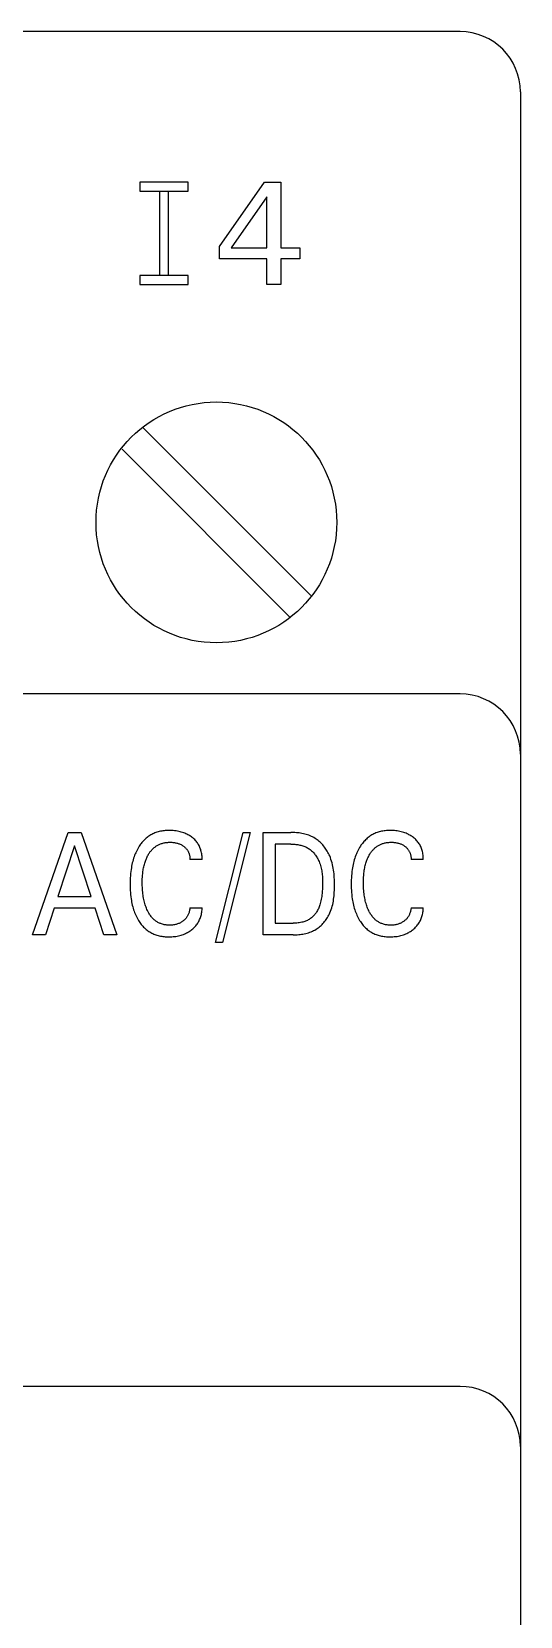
# Model space of a CAD drawing. Extents: x 0 to 420, y 0 to 297.
# Drawn here: x 170.77 to 178.89, y 218.29 to 244.61 of the extents above; entities that cross this region are included whole.
import ezdxf

# ---------------------------------------------------------------- set-up
doc = ezdxf.new("R2010")
doc.units = 0
doc.header["$LTSCALE"] = 23.1
doc.layers.add('10000_FRONT', color=7, linetype='CONTINUOUS')

msp = doc.modelspace()

# ---------------------------------------------------------------- linework, layer by layer
at = {"layer": '10000_FRONT', "color": 7, "linetype": 'CONTINUOUS'}
for p, q in [((177.892, 244.609), (144.392, 244.609)), ((178.892, 243.609), (178.892, 155.609)), ((172.572, 242.109), (172.572, 241.959)), ((173.372, 242.109), (172.572, 242.109)), ((172.572, 241.959), (173.372, 241.959)), ((172.897, 241.959), (172.897, 240.559)), ((173.047, 240.559), (173.047, 241.959)), ((173.372, 241.959), (173.372, 242.109)), ((173.892, 241.039), (174.641, 242.109)), ((174.641, 242.109), (174.91, 242.109)), ((174.91, 242.109), (174.91, 241.019)), ((174.682, 241.866), (174.09, 241.019)), ((174.682, 241.019), (174.682, 241.866)), ((173.892, 240.834), (173.892, 241.039)), ((174.682, 240.834), (173.892, 240.834)), ((174.09, 241.019), (174.682, 241.019)), ((174.682, 240.409), (174.682, 240.834)), ((174.91, 241.019), (175.231, 241.019)), ((174.91, 240.834), (174.91, 240.409)), ((175.231, 240.834), (174.91, 240.834)), ((175.231, 241.019), (175.231, 240.834)), ((172.572, 240.559), (172.572, 240.409)), ((173.372, 240.559), (172.572, 240.559)), ((173.372, 240.409), (173.372, 240.559)), ((172.572, 240.409), (173.372, 240.409)), ((174.91, 240.409), (174.682, 240.409)), ((175.409, 235.245), (172.624, 238.029)), ((172.274, 237.672), (175.059, 234.888)), ((177.892, 233.609), (144.392, 233.609)), ((173.033, 231.342), (173.013, 231.341)), ((173.054, 231.342), (173.033, 231.342)), ((173.078, 231.342), (173.054, 231.342)), ((173.101, 231.341), (173.078, 231.342)), ((176.708, 231.342), (176.688, 231.341)), ((176.728, 231.342), (176.708, 231.342)), ((176.752, 231.342), (176.728, 231.342)), ((176.776, 231.341), (176.752, 231.342)), ((170.784, 229.609), (171.377, 231.309)), ((171.487, 231.089), (171.21, 230.245)), ((171.377, 231.309), (171.594, 231.309)), ((171.764, 230.245), (171.487, 231.089)), ((171.594, 231.309), (172.187, 229.609)), ((172.559, 231.08), (172.546, 231.059)), ((172.57, 231.096), (172.559, 231.08)), ((172.581, 231.112), (172.57, 231.096)), ((172.593, 231.128), (172.581, 231.112)), ((172.605, 231.143), (172.593, 231.128)), ((172.618, 231.158), (172.605, 231.143)), ((172.631, 231.172), (172.618, 231.158)), ((172.645, 231.187), (172.631, 231.172)), ((172.659, 231.2), (172.645, 231.187)), ((172.674, 231.213), (172.659, 231.2)), ((172.689, 231.226), (172.674, 231.213)), ((172.704, 231.237), (172.689, 231.226)), ((172.719, 231.248), (172.704, 231.237)), ((172.735, 231.258), (172.719, 231.248)), ((172.751, 231.268), (172.735, 231.258)), ((172.768, 231.277), (172.751, 231.268)), ((172.784, 231.285), (172.768, 231.277)), ((172.801, 231.293), (172.784, 231.285)), ((172.819, 231.3), (172.801, 231.293)), ((172.836, 231.307), (172.819, 231.3)), ((172.828, 231.072), (172.838, 231.079)), ((172.854, 231.313), (172.836, 231.307)), ((172.838, 231.079), (172.849, 231.086)), ((172.849, 231.086), (172.859, 231.093)), ((172.873, 231.319), (172.854, 231.313)), ((172.859, 231.093), (172.87, 231.099)), ((172.87, 231.099), (172.881, 231.105)), ((172.893, 231.324), (172.873, 231.319)), ((172.881, 231.105), (172.893, 231.11)), ((172.913, 231.328), (172.893, 231.324)), ((172.893, 231.11), (172.904, 231.115)), ((172.904, 231.115), (172.916, 231.119)), ((172.933, 231.332), (172.913, 231.328)), ((172.916, 231.119), (172.928, 231.124)), ((172.928, 231.124), (172.941, 231.128)), ((172.953, 231.335), (172.933, 231.332)), ((172.941, 231.128), (172.954, 231.131)), ((172.973, 231.338), (172.953, 231.335)), ((172.954, 231.131), (172.967, 231.135)), ((172.967, 231.135), (172.98, 231.137)), ((172.993, 231.34), (172.973, 231.338)), ((172.98, 231.137), (172.993, 231.14)), ((173.013, 231.341), (172.993, 231.34)), ((172.993, 231.14), (173.007, 231.142)), ((173.007, 231.142), (173.02, 231.143)), ((173.02, 231.143), (173.034, 231.144)), ((173.034, 231.144), (173.047, 231.145)), ((173.047, 231.145), (173.061, 231.146)), ((173.061, 231.146), (173.074, 231.146)), ((173.074, 231.146), (173.088, 231.146)), ((173.088, 231.146), (173.102, 231.145)), ((173.125, 231.34), (173.101, 231.341)), ((173.102, 231.145), (173.116, 231.144)), ((173.116, 231.144), (173.13, 231.143)), ((173.148, 231.337), (173.125, 231.34)), ((173.13, 231.143), (173.144, 231.141)), ((173.144, 231.141), (173.158, 231.139)), ((173.172, 231.334), (173.148, 231.337)), ((173.158, 231.139), (173.17, 231.136)), ((173.17, 231.136), (173.183, 231.133)), ((173.195, 231.33), (173.172, 231.334)), ((173.183, 231.133), (173.195, 231.13)), ((173.217, 231.326), (173.195, 231.33)), ((173.195, 231.13), (173.207, 231.126)), ((173.207, 231.126), (173.219, 231.122)), ((173.238, 231.321), (173.217, 231.326)), ((173.219, 231.122), (173.231, 231.117)), ((173.231, 231.117), (173.242, 231.112)), ((173.259, 231.316), (173.238, 231.321)), ((173.242, 231.112), (173.254, 231.107)), ((173.254, 231.107), (173.264, 231.101)), ((173.279, 231.309), (173.259, 231.316)), ((173.264, 231.101), (173.275, 231.095)), ((173.275, 231.095), (173.285, 231.088)), ((173.3, 231.302), (173.279, 231.309)), ((173.285, 231.088), (173.295, 231.081)), ((173.295, 231.081), (173.304, 231.074)), ((173.32, 231.295), (173.3, 231.302)), ((173.336, 231.288), (173.32, 231.295)), ((173.352, 231.28), (173.336, 231.288)), ((173.368, 231.272), (173.352, 231.28)), ((173.383, 231.264), (173.368, 231.272)), ((173.398, 231.255), (173.383, 231.264)), ((173.413, 231.245), (173.398, 231.255)), ((173.428, 231.235), (173.413, 231.245)), ((173.442, 231.224), (173.428, 231.235)), ((173.455, 231.213), (173.442, 231.224)), ((173.468, 231.202), (173.455, 231.213)), ((173.481, 231.189), (173.468, 231.202)), ((173.493, 231.177), (173.481, 231.189)), ((173.505, 231.164), (173.493, 231.177)), ((173.516, 231.15), (173.505, 231.164)), ((173.527, 231.136), (173.516, 231.15)), ((173.536, 231.121), (173.527, 231.136)), ((173.545, 231.106), (173.536, 231.121)), ((173.554, 231.091), (173.545, 231.106)), ((173.561, 231.076), (173.554, 231.091)), ((173.826, 229.481), (174.286, 231.309)), ((174.402, 231.309), (173.943, 229.481)), ((174.286, 231.309), (174.402, 231.309)), ((174.62, 229.609), (174.62, 231.309)), ((174.62, 231.309), (175.077, 231.309)), ((174.817, 231.116), (174.817, 229.801)), ((175.077, 231.116), (174.817, 231.116)), ((175.101, 231.308), (175.077, 231.309)), ((175.077, 231.116), (175.094, 231.116)), ((175.094, 231.116), (175.111, 231.115)), ((175.124, 231.308), (175.101, 231.308)), ((175.111, 231.115), (175.128, 231.114)), ((175.147, 231.306), (175.124, 231.308)), ((175.128, 231.114), (175.145, 231.113)), ((175.145, 231.113), (175.162, 231.111)), ((175.171, 231.305), (175.147, 231.306)), ((175.162, 231.111), (175.179, 231.109)), ((175.194, 231.302), (175.171, 231.305)), ((175.179, 231.109), (175.196, 231.106)), ((175.217, 231.3), (175.194, 231.302)), ((175.196, 231.106), (175.213, 231.103)), ((175.213, 231.103), (175.23, 231.1)), ((175.241, 231.296), (175.217, 231.3)), ((175.23, 231.1), (175.247, 231.096)), ((175.264, 231.292), (175.241, 231.296)), ((175.247, 231.096), (175.263, 231.091)), ((175.263, 231.091), (175.28, 231.086)), ((175.287, 231.287), (175.264, 231.292)), ((175.28, 231.086), (175.296, 231.081)), ((175.31, 231.282), (175.287, 231.287)), ((175.296, 231.081), (175.311, 231.074)), ((175.333, 231.276), (175.31, 231.282)), ((175.355, 231.269), (175.333, 231.276)), ((175.377, 231.261), (175.355, 231.269)), ((175.399, 231.253), (175.377, 231.261)), ((175.42, 231.244), (175.399, 231.253)), ((175.441, 231.234), (175.42, 231.244)), ((175.461, 231.223), (175.441, 231.234)), ((175.481, 231.211), (175.461, 231.223)), ((175.499, 231.2), (175.481, 231.211)), ((175.516, 231.188), (175.499, 231.2)), ((175.533, 231.175), (175.516, 231.188)), ((175.549, 231.161), (175.533, 231.175)), ((175.565, 231.147), (175.549, 231.161)), ((175.581, 231.132), (175.565, 231.147)), ((175.595, 231.117), (175.581, 231.132)), ((175.61, 231.101), (175.595, 231.117)), ((175.624, 231.084), (175.61, 231.101)), ((175.637, 231.067), (175.624, 231.084)), ((176.234, 231.08), (176.221, 231.059)), ((176.244, 231.096), (176.234, 231.08)), ((176.256, 231.112), (176.244, 231.096)), ((176.268, 231.128), (176.256, 231.112)), ((176.28, 231.143), (176.268, 231.128)), ((176.293, 231.158), (176.28, 231.143)), ((176.306, 231.172), (176.293, 231.158)), ((176.32, 231.187), (176.306, 231.172)), ((176.334, 231.2), (176.32, 231.187)), ((176.348, 231.213), (176.334, 231.2)), ((176.364, 231.226), (176.348, 231.213)), ((176.379, 231.237), (176.364, 231.226)), ((176.394, 231.248), (176.379, 231.237)), ((176.41, 231.258), (176.394, 231.248)), ((176.426, 231.268), (176.41, 231.258)), ((176.442, 231.277), (176.426, 231.268)), ((176.459, 231.285), (176.442, 231.277)), ((176.476, 231.293), (176.459, 231.285)), ((176.493, 231.3), (176.476, 231.293)), ((176.511, 231.307), (176.493, 231.3)), ((176.502, 231.072), (176.512, 231.079)), ((176.528, 231.313), (176.511, 231.307)), ((176.512, 231.079), (176.523, 231.086)), ((176.523, 231.086), (176.534, 231.093)), ((176.548, 231.319), (176.528, 231.313)), ((176.534, 231.093), (176.545, 231.099)), ((176.545, 231.099), (176.556, 231.105)), ((176.567, 231.324), (176.548, 231.319)), ((176.556, 231.105), (176.567, 231.11)), ((176.587, 231.328), (176.567, 231.324)), ((176.567, 231.11), (176.579, 231.115)), ((176.579, 231.115), (176.59, 231.119)), ((176.607, 231.332), (176.587, 231.328)), ((176.59, 231.119), (176.602, 231.124)), ((176.602, 231.124), (176.615, 231.128)), ((176.627, 231.335), (176.607, 231.332)), ((176.615, 231.128), (176.628, 231.131)), ((176.647, 231.338), (176.627, 231.335)), ((176.628, 231.131), (176.641, 231.135)), ((176.641, 231.135), (176.654, 231.137)), ((176.667, 231.34), (176.647, 231.338)), ((176.654, 231.137), (176.668, 231.14)), ((176.688, 231.341), (176.667, 231.34)), ((176.668, 231.14), (176.681, 231.142)), ((176.681, 231.142), (176.695, 231.143)), ((176.695, 231.143), (176.708, 231.144)), ((176.708, 231.144), (176.722, 231.145)), ((176.722, 231.145), (176.735, 231.146)), ((176.735, 231.146), (176.749, 231.146)), ((176.749, 231.146), (176.763, 231.146)), ((176.763, 231.146), (176.777, 231.145)), ((176.799, 231.34), (176.776, 231.341)), ((176.777, 231.145), (176.791, 231.144)), ((176.791, 231.144), (176.804, 231.143)), ((176.823, 231.337), (176.799, 231.34)), ((176.804, 231.143), (176.818, 231.141)), ((176.818, 231.141), (176.832, 231.139)), ((176.846, 231.334), (176.823, 231.337)), ((176.832, 231.139), (176.845, 231.136)), ((176.845, 231.136), (176.857, 231.133)), ((176.87, 231.33), (176.846, 231.334)), ((176.857, 231.133), (176.869, 231.13)), ((176.869, 231.13), (176.882, 231.126)), ((176.891, 231.326), (176.87, 231.33)), ((176.882, 231.126), (176.894, 231.122)), ((176.912, 231.321), (176.891, 231.326)), ((176.894, 231.122), (176.906, 231.117)), ((176.906, 231.117), (176.917, 231.112)), ((176.933, 231.316), (176.912, 231.321)), ((176.917, 231.112), (176.928, 231.107)), ((176.928, 231.107), (176.939, 231.101)), ((176.954, 231.309), (176.933, 231.316)), ((176.939, 231.101), (176.949, 231.095)), ((176.949, 231.095), (176.96, 231.088)), ((176.974, 231.302), (176.954, 231.309)), ((176.96, 231.088), (176.97, 231.081)), ((176.97, 231.081), (176.978, 231.074)), ((176.994, 231.295), (176.974, 231.302)), ((177.011, 231.288), (176.994, 231.295)), ((177.027, 231.28), (177.011, 231.288)), ((177.042, 231.272), (177.027, 231.28)), ((177.058, 231.264), (177.042, 231.272)), ((177.073, 231.255), (177.058, 231.264)), ((177.088, 231.245), (177.073, 231.255)), ((177.102, 231.235), (177.088, 231.245)), ((177.116, 231.224), (177.102, 231.235)), ((177.13, 231.213), (177.116, 231.224)), ((177.143, 231.202), (177.13, 231.213)), ((177.156, 231.189), (177.143, 231.202)), ((177.168, 231.177), (177.156, 231.189)), ((177.179, 231.164), (177.168, 231.177)), ((177.191, 231.15), (177.179, 231.164)), ((177.201, 231.136), (177.191, 231.15)), ((177.211, 231.121), (177.201, 231.136)), ((177.22, 231.106), (177.211, 231.121)), ((177.228, 231.091), (177.22, 231.106)), ((177.236, 231.076), (177.228, 231.091)), ((172.451, 230.828), (172.445, 230.802)), ((172.458, 230.854), (172.451, 230.828)), ((172.466, 230.88), (172.458, 230.854)), ((172.475, 230.906), (172.466, 230.88)), ((172.483, 230.929), (172.475, 230.906)), ((172.492, 230.951), (172.483, 230.929)), ((172.502, 230.973), (172.492, 230.951)), ((172.512, 230.995), (172.502, 230.973)), ((172.523, 231.017), (172.512, 230.995)), ((172.534, 231.038), (172.523, 231.017)), ((172.546, 231.059), (172.534, 231.038)), ((172.651, 230.798), (172.657, 230.817)), ((172.657, 230.817), (172.662, 230.832)), ((172.662, 230.832), (172.667, 230.847)), ((172.667, 230.847), (172.673, 230.861)), ((172.673, 230.861), (172.679, 230.876)), ((172.679, 230.876), (172.685, 230.89)), ((172.685, 230.89), (172.692, 230.904)), ((172.692, 230.904), (172.699, 230.918)), ((172.699, 230.918), (172.707, 230.932)), ((172.707, 230.932), (172.715, 230.946)), ((172.715, 230.946), (172.722, 230.957)), ((172.722, 230.957), (172.729, 230.968)), ((172.729, 230.968), (172.737, 230.979)), ((172.737, 230.979), (172.744, 230.99)), ((172.744, 230.99), (172.753, 231)), ((172.753, 231), (172.761, 231.01)), ((172.761, 231.01), (172.77, 231.02)), ((172.77, 231.02), (172.779, 231.03)), ((172.779, 231.03), (172.788, 231.039)), ((172.788, 231.039), (172.798, 231.048)), ((172.798, 231.048), (172.808, 231.057)), ((172.808, 231.057), (172.818, 231.065)), ((172.818, 231.065), (172.828, 231.072)), ((173.304, 231.074), (173.312, 231.068)), ((173.312, 231.068), (173.32, 231.061)), ((173.32, 231.061), (173.328, 231.054)), ((173.328, 231.054), (173.335, 231.046)), ((173.335, 231.046), (173.342, 231.038)), ((173.342, 231.038), (173.349, 231.03)), ((173.349, 231.03), (173.355, 231.022)), ((173.355, 231.022), (173.361, 231.013)), ((173.361, 231.013), (173.366, 231.004)), ((173.366, 231.004), (173.371, 230.995)), ((173.371, 230.995), (173.376, 230.986)), ((173.376, 230.986), (173.38, 230.977)), ((173.38, 230.977), (173.384, 230.967)), ((173.384, 230.967), (173.388, 230.957)), ((173.388, 230.957), (173.391, 230.947)), ((173.391, 230.947), (173.394, 230.936)), ((173.394, 230.936), (173.397, 230.925)), ((173.397, 230.925), (173.399, 230.914)), ((173.399, 230.914), (173.4, 230.903)), ((173.4, 230.903), (173.402, 230.892)), ((173.402, 230.892), (173.403, 230.88)), ((173.403, 230.88), (173.403, 230.869)), ((173.403, 230.869), (173.403, 230.858)), ((173.606, 230.858), (173.403, 230.858)), ((173.568, 231.06), (173.561, 231.076)), ((173.575, 231.043), (173.568, 231.06)), ((173.581, 231.027), (173.575, 231.043)), ((173.586, 231.01), (173.581, 231.027)), ((173.591, 230.991), (173.586, 231.01)), ((173.595, 230.973), (173.591, 230.991)), ((173.599, 230.954), (173.595, 230.973)), ((173.602, 230.934), (173.599, 230.954)), ((173.604, 230.915), (173.602, 230.934)), ((173.605, 230.896), (173.604, 230.915)), ((173.606, 230.877), (173.605, 230.896)), ((173.606, 230.858), (173.606, 230.877)), ((175.311, 231.074), (175.327, 231.068)), ((175.327, 231.068), (175.342, 231.06)), ((175.342, 231.06), (175.357, 231.052)), ((175.357, 231.052), (175.371, 231.044)), ((175.371, 231.044), (175.385, 231.035)), ((175.385, 231.035), (175.399, 231.025)), ((175.399, 231.025), (175.412, 231.015)), ((175.412, 231.015), (175.424, 231.004)), ((175.424, 231.004), (175.436, 230.992)), ((175.436, 230.992), (175.448, 230.981)), ((175.448, 230.981), (175.459, 230.968)), ((175.459, 230.968), (175.47, 230.956)), ((175.47, 230.956), (175.48, 230.943)), ((175.48, 230.943), (175.49, 230.929)), ((175.49, 230.929), (175.5, 230.915)), ((175.5, 230.915), (175.509, 230.901)), ((175.509, 230.901), (175.518, 230.887)), ((175.518, 230.887), (175.526, 230.872)), ((175.526, 230.872), (175.534, 230.857)), ((175.534, 230.857), (175.541, 230.842)), ((175.541, 230.842), (175.548, 230.827)), ((175.548, 230.827), (175.557, 230.806)), ((175.65, 231.05), (175.637, 231.067)), ((175.662, 231.032), (175.65, 231.05)), ((175.674, 231.014), (175.662, 231.032)), ((175.685, 230.996), (175.674, 231.014)), ((175.695, 230.977), (175.685, 230.996)), ((175.705, 230.958), (175.695, 230.977)), ((175.715, 230.939), (175.705, 230.958)), ((175.724, 230.92), (175.715, 230.939)), ((175.736, 230.891), (175.724, 230.92)), ((175.746, 230.862), (175.736, 230.891)), ((175.756, 230.833), (175.746, 230.862)), ((175.765, 230.803), (175.756, 230.833)), ((176.126, 230.828), (176.119, 230.802)), ((176.133, 230.854), (176.126, 230.828)), ((176.141, 230.88), (176.133, 230.854)), ((176.149, 230.906), (176.141, 230.88)), ((176.158, 230.929), (176.149, 230.906)), ((176.167, 230.951), (176.158, 230.929)), ((176.176, 230.973), (176.167, 230.951)), ((176.186, 230.995), (176.176, 230.973)), ((176.197, 231.017), (176.186, 230.995)), ((176.209, 231.038), (176.197, 231.017)), ((176.221, 231.059), (176.209, 231.038)), ((176.325, 230.798), (176.331, 230.817)), ((176.331, 230.817), (176.336, 230.832)), ((176.336, 230.832), (176.342, 230.847)), ((176.342, 230.847), (176.347, 230.861)), ((176.347, 230.861), (176.353, 230.876)), ((176.353, 230.876), (176.36, 230.89)), ((176.36, 230.89), (176.367, 230.904)), ((176.367, 230.904), (176.374, 230.918)), ((176.374, 230.918), (176.381, 230.932)), ((176.381, 230.932), (176.389, 230.946)), ((176.389, 230.946), (176.396, 230.957)), ((176.396, 230.957), (176.403, 230.968)), ((176.403, 230.968), (176.411, 230.979)), ((176.411, 230.979), (176.419, 230.99)), ((176.419, 230.99), (176.427, 231)), ((176.427, 231), (176.435, 231.01)), ((176.435, 231.01), (176.444, 231.02)), ((176.444, 231.02), (176.453, 231.03)), ((176.453, 231.03), (176.463, 231.039)), ((176.463, 231.039), (176.472, 231.048)), ((176.472, 231.048), (176.482, 231.057)), ((176.482, 231.057), (176.492, 231.065)), ((176.492, 231.065), (176.502, 231.072)), ((176.978, 231.074), (176.987, 231.068)), ((176.987, 231.068), (176.994, 231.061)), ((176.994, 231.061), (177.002, 231.054)), ((177.002, 231.054), (177.01, 231.046)), ((177.01, 231.046), (177.017, 231.038)), ((177.017, 231.038), (177.023, 231.03)), ((177.023, 231.03), (177.03, 231.022)), ((177.03, 231.022), (177.035, 231.013)), ((177.035, 231.013), (177.041, 231.004)), ((177.041, 231.004), (177.046, 230.995)), ((177.046, 230.995), (177.051, 230.986)), ((177.051, 230.986), (177.055, 230.977)), ((177.055, 230.977), (177.059, 230.967)), ((177.059, 230.967), (177.062, 230.957)), ((177.062, 230.957), (177.065, 230.947)), ((177.065, 230.947), (177.068, 230.936)), ((177.068, 230.936), (177.071, 230.925)), ((177.071, 230.925), (177.073, 230.914)), ((177.073, 230.914), (177.075, 230.903)), ((177.075, 230.903), (177.076, 230.892)), ((177.076, 230.892), (177.077, 230.88)), ((177.077, 230.88), (177.077, 230.869)), ((177.077, 230.869), (177.077, 230.858)), ((177.28, 230.858), (177.077, 230.858)), ((177.243, 231.06), (177.236, 231.076)), ((177.249, 231.043), (177.243, 231.06)), ((177.255, 231.027), (177.249, 231.043)), ((177.26, 231.01), (177.255, 231.027)), ((177.265, 230.991), (177.26, 231.01)), ((177.27, 230.973), (177.265, 230.991)), ((177.273, 230.954), (177.27, 230.973)), ((177.276, 230.934), (177.273, 230.954)), ((177.278, 230.915), (177.276, 230.934)), ((177.28, 230.896), (177.278, 230.915)), ((177.28, 230.877), (177.28, 230.896)), ((177.28, 230.858), (177.28, 230.877)), ((172.41, 230.556), (172.409, 230.521)), ((172.413, 230.591), (172.41, 230.556)), ((172.416, 230.626), (172.413, 230.591)), ((172.42, 230.661), (172.416, 230.626)), ((172.424, 230.696), (172.42, 230.661)), ((172.429, 230.723), (172.424, 230.696)), ((172.433, 230.749), (172.429, 230.723)), ((172.439, 230.776), (172.433, 230.749)), ((172.445, 230.802), (172.439, 230.776)), ((172.611, 230.537), (172.613, 230.566)), ((172.613, 230.566), (172.615, 230.595)), ((172.615, 230.595), (172.618, 230.625)), ((172.618, 230.625), (172.622, 230.661)), ((172.622, 230.661), (172.625, 230.681)), ((172.625, 230.681), (172.628, 230.7)), ((172.628, 230.7), (172.632, 230.72)), ((172.632, 230.72), (172.636, 230.74)), ((172.636, 230.74), (172.64, 230.759)), ((172.64, 230.759), (172.645, 230.779)), ((172.645, 230.779), (172.651, 230.798)), ((175.557, 230.806), (175.565, 230.784)), ((175.565, 230.784), (175.572, 230.762)), ((175.572, 230.762), (175.578, 230.74)), ((175.578, 230.74), (175.583, 230.718)), ((175.583, 230.718), (175.588, 230.695)), ((175.588, 230.695), (175.592, 230.673)), ((175.592, 230.673), (175.596, 230.65)), ((175.596, 230.65), (175.599, 230.627)), ((175.599, 230.627), (175.601, 230.604)), ((175.601, 230.604), (175.603, 230.582)), ((175.603, 230.582), (175.605, 230.559)), ((175.605, 230.559), (175.606, 230.535)), ((175.772, 230.773), (175.765, 230.803)), ((175.779, 230.743), (175.772, 230.773)), ((175.784, 230.713), (175.779, 230.743)), ((175.789, 230.683), (175.784, 230.713)), ((175.793, 230.652), (175.789, 230.683)), ((175.797, 230.621), (175.793, 230.652)), ((175.799, 230.59), (175.797, 230.621)), ((175.801, 230.559), (175.799, 230.59)), ((175.803, 230.528), (175.801, 230.559)), ((176.085, 230.556), (176.083, 230.521)), ((176.087, 230.591), (176.085, 230.556)), ((176.09, 230.626), (176.087, 230.591)), ((176.094, 230.661), (176.09, 230.626)), ((176.099, 230.696), (176.094, 230.661)), ((176.103, 230.723), (176.099, 230.696)), ((176.108, 230.749), (176.103, 230.723)), ((176.113, 230.776), (176.108, 230.749)), ((176.119, 230.802), (176.113, 230.776)), ((176.286, 230.537), (176.287, 230.566)), ((176.287, 230.566), (176.289, 230.595)), ((176.289, 230.595), (176.292, 230.625)), ((176.292, 230.625), (176.296, 230.661)), ((176.296, 230.661), (176.299, 230.681)), ((176.299, 230.681), (176.303, 230.7)), ((176.303, 230.7), (176.306, 230.72)), ((176.306, 230.72), (176.31, 230.74)), ((176.31, 230.74), (176.315, 230.759)), ((176.315, 230.759), (176.32, 230.779)), ((176.32, 230.779), (176.325, 230.798)), ((172.409, 230.521), (172.408, 230.486)), ((172.408, 230.486), (172.408, 230.451)), ((172.408, 230.451), (172.408, 230.416)), ((172.408, 230.416), (172.409, 230.381)), ((172.409, 230.381), (172.41, 230.346)), ((172.41, 230.346), (172.413, 230.311)), ((172.413, 230.311), (172.416, 230.276)), ((172.61, 230.478), (172.611, 230.508)), ((172.61, 230.451), (172.61, 230.478)), ((172.611, 230.424), (172.61, 230.451)), ((172.611, 230.508), (172.611, 230.537)), ((172.612, 230.398), (172.611, 230.424)), ((172.614, 230.371), (172.612, 230.398)), ((172.616, 230.344), (172.614, 230.371)), ((172.618, 230.317), (172.616, 230.344)), ((172.621, 230.29), (172.618, 230.317)), ((172.624, 230.267), (172.621, 230.29)), ((175.599, 230.301), (175.595, 230.268)), ((175.602, 230.334), (175.599, 230.301)), ((175.604, 230.367), (175.602, 230.334)), ((175.606, 230.4), (175.604, 230.367)), ((175.606, 230.535), (175.606, 230.512)), ((175.606, 230.512), (175.607, 230.489)), ((175.607, 230.433), (175.606, 230.4)), ((175.607, 230.489), (175.607, 230.466)), ((175.607, 230.466), (175.607, 230.433)), ((175.799, 230.286), (175.801, 230.316)), ((175.801, 230.316), (175.803, 230.345)), ((175.804, 230.496), (175.803, 230.528)), ((175.803, 230.345), (175.804, 230.375)), ((175.804, 230.465), (175.804, 230.496)), ((175.804, 230.434), (175.804, 230.465)), ((175.804, 230.404), (175.804, 230.434)), ((175.804, 230.375), (175.804, 230.404)), ((176.083, 230.521), (176.082, 230.486)), ((176.082, 230.486), (176.082, 230.451)), ((176.082, 230.451), (176.082, 230.416)), ((176.082, 230.416), (176.083, 230.381)), ((176.083, 230.381), (176.085, 230.346)), ((176.085, 230.346), (176.087, 230.311)), ((176.087, 230.311), (176.09, 230.276)), ((176.285, 230.508), (176.286, 230.537)), ((176.285, 230.478), (176.285, 230.508)), ((176.285, 230.451), (176.285, 230.478)), ((176.285, 230.424), (176.285, 230.451)), ((176.287, 230.398), (176.285, 230.424)), ((176.288, 230.371), (176.287, 230.398)), ((176.29, 230.344), (176.288, 230.371)), ((176.292, 230.317), (176.29, 230.344)), ((176.295, 230.29), (176.292, 230.317)), ((176.299, 230.267), (176.295, 230.29)), ((171.147, 230.052), (171.003, 229.609)), ((171.827, 230.052), (171.147, 230.052)), ((171.21, 230.245), (171.764, 230.245)), ((171.972, 229.609), (171.827, 230.052)), ((172.416, 230.276), (172.42, 230.242)), ((172.42, 230.242), (172.424, 230.207)), ((172.424, 230.207), (172.429, 230.18)), ((172.429, 230.18), (172.434, 230.154)), ((172.434, 230.154), (172.439, 230.128)), ((172.439, 230.128), (172.445, 230.102)), ((172.445, 230.102), (172.451, 230.076)), ((172.451, 230.076), (172.459, 230.05)), ((172.459, 230.05), (172.467, 230.025)), ((172.628, 230.243), (172.624, 230.267)), ((172.632, 230.22), (172.628, 230.243)), ((172.636, 230.197), (172.632, 230.22)), ((172.641, 230.174), (172.636, 230.197)), ((172.647, 230.151), (172.641, 230.174)), ((172.653, 230.128), (172.647, 230.151)), ((172.659, 230.108), (172.653, 230.128)), ((172.666, 230.089), (172.659, 230.108)), ((172.673, 230.069), (172.666, 230.089)), ((172.68, 230.05), (172.673, 230.069)), ((172.688, 230.03), (172.68, 230.05)), ((172.697, 230.012), (172.688, 230.03)), ((173.4, 230.033), (173.397, 230.02)), ((173.402, 230.046), (173.4, 230.033)), ((173.403, 230.059), (173.402, 230.046)), ((173.403, 230.059), (173.606, 230.059)), ((173.604, 230.022), (173.605, 230.04)), ((173.605, 230.04), (173.606, 230.059)), ((175.529, 230.027), (175.521, 230.012)), ((175.536, 230.042), (175.529, 230.027)), ((175.543, 230.058), (175.536, 230.042)), ((175.549, 230.074), (175.543, 230.058)), ((175.555, 230.09), (175.549, 230.074)), ((175.561, 230.107), (175.555, 230.09)), ((175.568, 230.129), (175.561, 230.107)), ((175.574, 230.152), (175.568, 230.129)), ((175.579, 230.175), (175.574, 230.152)), ((175.584, 230.198), (175.579, 230.175)), ((175.588, 230.221), (175.584, 230.198)), ((175.592, 230.245), (175.588, 230.221)), ((175.595, 230.268), (175.592, 230.245)), ((175.739, 230.002), (175.749, 230.03)), ((175.749, 230.03), (175.759, 230.057)), ((175.759, 230.057), (175.767, 230.085)), ((175.767, 230.085), (175.774, 230.113)), ((175.774, 230.113), (175.78, 230.142)), ((175.78, 230.142), (175.785, 230.17)), ((175.785, 230.17), (175.79, 230.199)), ((175.79, 230.199), (175.794, 230.228)), ((175.794, 230.228), (175.797, 230.257)), ((175.797, 230.257), (175.799, 230.286)), ((176.09, 230.276), (176.094, 230.242)), ((176.094, 230.242), (176.099, 230.207)), ((176.099, 230.207), (176.103, 230.18)), ((176.103, 230.18), (176.108, 230.154)), ((176.108, 230.154), (176.113, 230.128)), ((176.113, 230.128), (176.119, 230.102)), ((176.119, 230.102), (176.126, 230.076)), ((176.126, 230.076), (176.133, 230.05)), ((176.133, 230.05), (176.141, 230.025)), ((176.302, 230.243), (176.299, 230.267)), ((176.306, 230.22), (176.302, 230.243)), ((176.311, 230.197), (176.306, 230.22)), ((176.316, 230.174), (176.311, 230.197)), ((176.321, 230.151), (176.316, 230.174)), ((176.328, 230.128), (176.321, 230.151)), ((176.334, 230.108), (176.328, 230.128)), ((176.34, 230.089), (176.334, 230.108)), ((176.347, 230.069), (176.34, 230.089)), ((176.355, 230.05), (176.347, 230.069)), ((176.363, 230.03), (176.355, 230.05)), ((176.372, 230.012), (176.363, 230.03)), ((177.074, 230.033), (177.072, 230.02)), ((177.076, 230.046), (177.074, 230.033)), ((177.077, 230.059), (177.076, 230.046)), ((177.077, 230.059), (177.28, 230.059)), ((177.279, 230.022), (177.28, 230.04)), ((177.28, 230.04), (177.28, 230.059)), ((172.467, 230.025), (172.475, 229.999)), ((172.475, 229.999), (172.484, 229.977)), ((172.484, 229.977), (172.493, 229.955)), ((172.493, 229.955), (172.502, 229.933)), ((172.502, 229.933), (172.512, 229.911)), ((172.512, 229.911), (172.523, 229.89)), ((172.523, 229.89), (172.535, 229.869)), ((172.535, 229.869), (172.547, 229.848)), ((172.547, 229.848), (172.56, 229.828)), ((172.56, 229.828), (172.571, 229.812)), ((172.571, 229.812), (172.582, 229.796)), ((172.582, 229.796), (172.594, 229.781)), ((172.594, 229.781), (172.606, 229.766)), ((172.606, 229.766), (172.619, 229.752)), ((172.707, 229.993), (172.697, 230.012)), ((172.714, 229.979), (172.707, 229.993)), ((172.722, 229.966), (172.714, 229.979)), ((172.73, 229.952), (172.722, 229.966)), ((172.738, 229.939), (172.73, 229.952)), ((172.747, 229.927), (172.738, 229.939)), ((172.757, 229.914), (172.747, 229.927)), ((172.766, 229.902), (172.757, 229.914)), ((172.777, 229.891), (172.766, 229.902)), ((172.787, 229.879), (172.777, 229.891)), ((172.798, 229.868), (172.787, 229.879)), ((172.808, 229.86), (172.798, 229.868)), ((172.818, 229.851), (172.808, 229.86)), ((172.828, 229.843), (172.818, 229.851)), ((172.838, 229.836), (172.828, 229.843)), ((172.849, 229.829), (172.838, 229.836)), ((172.86, 229.822), (172.849, 229.829)), ((172.871, 229.815), (172.86, 229.822)), ((172.882, 229.809), (172.871, 229.815)), ((172.894, 229.804), (172.882, 229.809)), ((172.906, 229.798), (172.894, 229.804)), ((172.918, 229.794), (172.906, 229.798)), ((172.932, 229.789), (172.918, 229.794)), ((172.946, 229.784), (172.932, 229.789)), ((172.961, 229.781), (172.946, 229.784)), ((172.975, 229.777), (172.961, 229.781)), ((172.99, 229.775), (172.975, 229.777)), ((173.005, 229.772), (172.99, 229.775)), ((173.02, 229.771), (173.005, 229.772)), ((173.035, 229.77), (173.02, 229.771)), ((173.05, 229.769), (173.035, 229.77)), ((173.065, 229.769), (173.05, 229.769)), ((173.082, 229.769), (173.065, 229.769)), ((173.099, 229.77), (173.082, 229.769)), ((173.115, 229.771), (173.099, 229.77)), ((173.132, 229.773), (173.115, 229.771)), ((173.148, 229.776), (173.132, 229.773)), ((173.161, 229.779), (173.148, 229.776)), ((173.173, 229.782), (173.161, 229.779)), ((173.186, 229.785), (173.173, 229.782)), ((173.198, 229.789), (173.186, 229.785)), ((173.21, 229.794), (173.198, 229.789)), ((173.222, 229.799), (173.21, 229.794)), ((173.233, 229.804), (173.222, 229.799)), ((173.244, 229.81), (173.233, 229.804)), ((173.255, 229.816), (173.244, 229.81)), ((173.266, 229.822), (173.255, 229.816)), ((173.276, 229.829), (173.266, 229.822)), ((173.286, 229.836), (173.276, 229.829)), ((173.295, 229.844), (173.286, 229.836)), ((173.304, 229.851), (173.295, 229.844)), ((173.313, 229.859), (173.304, 229.851)), ((173.321, 229.868), (173.313, 229.859)), ((173.329, 229.876), (173.321, 229.868)), ((173.337, 229.885), (173.329, 229.876)), ((173.344, 229.895), (173.337, 229.885)), ((173.351, 229.905), (173.344, 229.895)), ((173.358, 229.915), (173.351, 229.905)), ((173.364, 229.925), (173.358, 229.915)), ((173.369, 229.936), (173.364, 229.925)), ((173.374, 229.947), (173.369, 229.936)), ((173.379, 229.958), (173.374, 229.947)), ((173.383, 229.969), (173.379, 229.958)), ((173.387, 229.982), (173.383, 229.969)), ((173.391, 229.994), (173.387, 229.982)), ((173.394, 230.007), (173.391, 229.994)), ((173.397, 230.02), (173.394, 230.007)), ((173.5, 229.759), (173.511, 229.772)), ((173.511, 229.772), (173.522, 229.787)), ((173.522, 229.787), (173.531, 229.801)), ((173.531, 229.801), (173.54, 229.816)), ((173.54, 229.816), (173.549, 229.831)), ((173.549, 229.831), (173.557, 229.846)), ((173.557, 229.846), (173.564, 229.862)), ((173.564, 229.862), (173.571, 229.878)), ((173.571, 229.878), (173.577, 229.894)), ((173.577, 229.894), (173.583, 229.911)), ((173.583, 229.911), (173.588, 229.929)), ((173.588, 229.929), (173.593, 229.947)), ((173.593, 229.947), (173.596, 229.966)), ((173.596, 229.966), (173.6, 229.984)), ((173.6, 229.984), (173.602, 230.003)), ((173.602, 230.003), (173.604, 230.022)), ((174.817, 229.801), (175.117, 229.801)), ((175.138, 229.802), (175.117, 229.801)), ((175.158, 229.802), (175.138, 229.802)), ((175.179, 229.804), (175.158, 229.802)), ((175.199, 229.806), (175.179, 229.804)), ((175.219, 229.809), (175.199, 229.806)), ((175.24, 229.812), (175.219, 229.809)), ((175.26, 229.816), (175.24, 229.812)), ((175.279, 229.821), (175.26, 229.816)), ((175.295, 229.826), (175.279, 229.821)), ((175.31, 229.831), (175.295, 229.826)), ((175.325, 229.836), (175.31, 229.831)), ((175.339, 229.843), (175.325, 229.836)), ((175.354, 229.849), (175.339, 229.843)), ((175.368, 229.856), (175.354, 229.849)), ((175.382, 229.864), (175.368, 229.856)), ((175.395, 229.873), (175.382, 229.864)), ((175.408, 229.882), (175.395, 229.873)), ((175.42, 229.891), (175.408, 229.882)), ((175.432, 229.901), (175.42, 229.891)), ((175.444, 229.911), (175.432, 229.901)), ((175.455, 229.922), (175.444, 229.911)), ((175.466, 229.933), (175.455, 229.922)), ((175.476, 229.945), (175.466, 229.933)), ((175.485, 229.957), (175.476, 229.945)), ((175.495, 229.969), (175.485, 229.957)), ((175.503, 229.982), (175.495, 229.969)), ((175.512, 229.997), (175.503, 229.982)), ((175.521, 230.012), (175.512, 229.997)), ((175.567, 229.751), (175.582, 229.765)), ((175.582, 229.765), (175.597, 229.78)), ((175.597, 229.78), (175.612, 229.796)), ((175.612, 229.796), (175.626, 229.812)), ((175.626, 229.812), (175.64, 229.828)), ((175.64, 229.828), (175.653, 229.846)), ((175.653, 229.846), (175.665, 229.863)), ((175.665, 229.863), (175.677, 229.881)), ((175.677, 229.881), (175.689, 229.899)), ((175.689, 229.899), (175.699, 229.918)), ((175.699, 229.918), (175.71, 229.937)), ((175.71, 229.937), (175.719, 229.956)), ((175.719, 229.956), (175.728, 229.975)), ((175.728, 229.975), (175.739, 230.002)), ((176.141, 230.025), (176.15, 229.999)), ((176.15, 229.999), (176.158, 229.977)), ((176.158, 229.977), (176.167, 229.955)), ((176.167, 229.955), (176.177, 229.933)), ((176.177, 229.933), (176.187, 229.911)), ((176.187, 229.911), (176.198, 229.89)), ((176.198, 229.89), (176.209, 229.869)), ((176.209, 229.869), (176.222, 229.848)), ((176.222, 229.848), (176.235, 229.828)), ((176.235, 229.828), (176.245, 229.812)), ((176.245, 229.812), (176.257, 229.796)), ((176.257, 229.796), (176.269, 229.781)), ((176.269, 229.781), (176.281, 229.766)), ((176.281, 229.766), (176.294, 229.752)), ((176.381, 229.993), (176.372, 230.012)), ((176.388, 229.979), (176.381, 229.993)), ((176.396, 229.966), (176.388, 229.979)), ((176.404, 229.952), (176.396, 229.966)), ((176.413, 229.939), (176.404, 229.952)), ((176.422, 229.927), (176.413, 229.939)), ((176.431, 229.914), (176.422, 229.927)), ((176.441, 229.902), (176.431, 229.914)), ((176.451, 229.891), (176.441, 229.902)), ((176.462, 229.879), (176.451, 229.891)), ((176.473, 229.868), (176.462, 229.879)), ((176.482, 229.86), (176.473, 229.868)), ((176.492, 229.851), (176.482, 229.86)), ((176.502, 229.843), (176.492, 229.851)), ((176.513, 229.836), (176.502, 229.843)), ((176.523, 229.829), (176.513, 229.836)), ((176.534, 229.822), (176.523, 229.829)), ((176.545, 229.815), (176.534, 229.822)), ((176.557, 229.809), (176.545, 229.815)), ((176.568, 229.804), (176.557, 229.809)), ((176.58, 229.798), (176.568, 229.804)), ((176.592, 229.794), (176.58, 229.798)), ((176.606, 229.789), (176.592, 229.794)), ((176.621, 229.784), (176.606, 229.789)), ((176.635, 229.781), (176.621, 229.784)), ((176.65, 229.777), (176.635, 229.781)), ((176.665, 229.775), (176.65, 229.777)), ((176.68, 229.772), (176.665, 229.775)), ((176.694, 229.771), (176.68, 229.772)), ((176.709, 229.77), (176.694, 229.771)), ((176.724, 229.769), (176.709, 229.77)), ((176.739, 229.769), (176.724, 229.769)), ((176.756, 229.769), (176.739, 229.769)), ((176.773, 229.77), (176.756, 229.769)), ((176.79, 229.771), (176.773, 229.77)), ((176.806, 229.773), (176.79, 229.771)), ((176.823, 229.776), (176.806, 229.773)), ((176.835, 229.779), (176.823, 229.776)), ((176.848, 229.782), (176.835, 229.779)), ((176.86, 229.785), (176.848, 229.782)), ((176.872, 229.789), (176.86, 229.785)), ((176.885, 229.794), (176.872, 229.789)), ((176.896, 229.799), (176.885, 229.794)), ((176.908, 229.804), (176.896, 229.799)), ((176.919, 229.81), (176.908, 229.804)), ((176.93, 229.816), (176.919, 229.81)), ((176.94, 229.822), (176.93, 229.816)), ((176.951, 229.829), (176.94, 229.822)), ((176.961, 229.836), (176.951, 229.829)), ((176.97, 229.844), (176.961, 229.836)), ((176.979, 229.851), (176.97, 229.844)), ((176.988, 229.859), (176.979, 229.851)), ((176.996, 229.868), (176.988, 229.859)), ((177.004, 229.876), (176.996, 229.868)), ((177.012, 229.885), (177.004, 229.876)), ((177.019, 229.895), (177.012, 229.885)), ((177.026, 229.905), (177.019, 229.895)), ((177.032, 229.915), (177.026, 229.905)), ((177.038, 229.925), (177.032, 229.915)), ((177.044, 229.936), (177.038, 229.925)), ((177.049, 229.947), (177.044, 229.936)), ((177.053, 229.958), (177.049, 229.947)), ((177.058, 229.969), (177.053, 229.958)), ((177.062, 229.982), (177.058, 229.969)), ((177.066, 229.994), (177.062, 229.982)), ((177.069, 230.007), (177.066, 229.994)), ((177.072, 230.02), (177.069, 230.007)), ((177.174, 229.759), (177.185, 229.772)), ((177.185, 229.772), (177.196, 229.787)), ((177.196, 229.787), (177.206, 229.801)), ((177.206, 229.801), (177.215, 229.816)), ((177.215, 229.816), (177.223, 229.831)), ((177.223, 229.831), (177.231, 229.846)), ((177.231, 229.846), (177.239, 229.862)), ((177.239, 229.862), (177.245, 229.878)), ((177.245, 229.878), (177.252, 229.894)), ((177.252, 229.894), (177.257, 229.911)), ((177.257, 229.911), (177.262, 229.929)), ((177.262, 229.929), (177.267, 229.947)), ((177.267, 229.947), (177.271, 229.966)), ((177.271, 229.966), (177.274, 229.984)), ((177.274, 229.984), (177.277, 230.003)), ((177.277, 230.003), (177.279, 230.022)), ((171.003, 229.609), (170.784, 229.609)), ((172.187, 229.609), (171.972, 229.609)), ((172.619, 229.752), (172.632, 229.738)), ((172.632, 229.738), (172.646, 229.725)), ((172.646, 229.725), (172.66, 229.712)), ((172.66, 229.712), (172.675, 229.699)), ((172.675, 229.699), (172.69, 229.687)), ((172.69, 229.687), (172.705, 229.676)), ((172.705, 229.676), (172.72, 229.666)), ((172.72, 229.666), (172.736, 229.656)), ((172.736, 229.656), (172.752, 229.647)), ((172.752, 229.647), (172.768, 229.638)), ((172.768, 229.638), (172.785, 229.63)), ((172.785, 229.63), (172.802, 229.622)), ((172.802, 229.622), (172.819, 229.615)), ((172.819, 229.615), (172.837, 229.609)), ((172.837, 229.609), (172.854, 229.603)), ((172.854, 229.603), (172.874, 229.597)), ((172.874, 229.597), (172.893, 229.592)), ((172.893, 229.592), (172.913, 229.588)), ((172.913, 229.588), (172.933, 229.584)), ((172.933, 229.584), (172.953, 229.581)), ((172.953, 229.581), (172.973, 229.579)), ((172.973, 229.579), (172.993, 229.577)), ((172.993, 229.577), (173.013, 229.576)), ((173.013, 229.576), (173.034, 229.575)), ((173.034, 229.575), (173.054, 229.575)), ((173.054, 229.575), (173.077, 229.575)), ((173.077, 229.575), (173.1, 229.576)), ((173.1, 229.576), (173.123, 229.578)), ((173.123, 229.578), (173.146, 229.58)), ((173.146, 229.58), (173.169, 229.583)), ((173.169, 229.583), (173.192, 229.587)), ((173.192, 229.587), (173.213, 229.592)), ((173.213, 229.592), (173.233, 229.597)), ((173.233, 229.597), (173.254, 229.603)), ((173.254, 229.603), (173.275, 229.609)), ((173.275, 229.609), (173.295, 229.616)), ((173.295, 229.616), (173.315, 229.625)), ((173.315, 229.625), (173.331, 229.632)), ((173.331, 229.632), (173.347, 229.64)), ((173.347, 229.64), (173.363, 229.648)), ((173.363, 229.648), (173.378, 229.657)), ((173.378, 229.657), (173.393, 229.666)), ((173.393, 229.666), (173.408, 229.676)), ((173.408, 229.676), (173.422, 229.687)), ((173.422, 229.687), (173.436, 229.698)), ((173.436, 229.698), (173.45, 229.709)), ((173.45, 229.709), (173.463, 229.721)), ((173.463, 229.721), (173.476, 229.733)), ((173.476, 229.733), (173.488, 229.746)), ((173.488, 229.746), (173.5, 229.759)), ((175.116, 229.609), (174.62, 229.609)), ((175.116, 229.609), (175.139, 229.609)), ((175.139, 229.609), (175.163, 229.609)), ((175.163, 229.609), (175.186, 229.611)), ((175.186, 229.611), (175.21, 229.613)), ((175.21, 229.613), (175.233, 229.615)), ((175.233, 229.615), (175.257, 229.618)), ((175.257, 229.618), (175.28, 229.622)), ((175.28, 229.622), (175.303, 229.626)), ((175.303, 229.626), (175.326, 229.631)), ((175.326, 229.631), (175.349, 229.637)), ((175.349, 229.637), (175.371, 229.643)), ((175.371, 229.643), (175.394, 229.651)), ((175.394, 229.651), (175.416, 229.659)), ((175.416, 229.659), (175.437, 229.668)), ((175.437, 229.668), (175.458, 229.678)), ((175.458, 229.678), (175.479, 229.688)), ((175.479, 229.688), (175.499, 229.7)), ((175.499, 229.7), (175.516, 229.712)), ((175.516, 229.712), (175.534, 229.724)), ((175.534, 229.724), (175.55, 229.737)), ((175.55, 229.737), (175.567, 229.751)), ((176.294, 229.752), (176.307, 229.738)), ((176.307, 229.738), (176.32, 229.725)), ((176.32, 229.725), (176.334, 229.712)), ((176.334, 229.712), (176.349, 229.699)), ((176.349, 229.699), (176.364, 229.687)), ((176.364, 229.687), (176.379, 229.676)), ((176.379, 229.676), (176.394, 229.666)), ((176.394, 229.666), (176.41, 229.656)), ((176.41, 229.656), (176.426, 229.647)), ((176.426, 229.647), (176.443, 229.638)), ((176.443, 229.638), (176.459, 229.63)), ((176.459, 229.63), (176.476, 229.622)), ((176.476, 229.622), (176.494, 229.615)), ((176.494, 229.615), (176.511, 229.609)), ((176.511, 229.609), (176.529, 229.603)), ((176.529, 229.603), (176.548, 229.597)), ((176.548, 229.597), (176.568, 229.592)), ((176.568, 229.592), (176.587, 229.588)), ((176.587, 229.588), (176.607, 229.584)), ((176.607, 229.584), (176.627, 229.581)), ((176.627, 229.581), (176.647, 229.579)), ((176.647, 229.579), (176.668, 229.577)), ((176.668, 229.577), (176.688, 229.576)), ((176.688, 229.576), (176.708, 229.575)), ((176.708, 229.575), (176.728, 229.575)), ((176.728, 229.575), (176.751, 229.575)), ((176.751, 229.575), (176.774, 229.576)), ((176.774, 229.576), (176.798, 229.578)), ((176.798, 229.578), (176.82, 229.58)), ((176.82, 229.58), (176.843, 229.583)), ((176.843, 229.583), (176.866, 229.587)), ((176.866, 229.587), (176.887, 229.592)), ((176.887, 229.592), (176.908, 229.597)), ((176.908, 229.597), (176.929, 229.603)), ((176.929, 229.603), (176.949, 229.609)), ((176.949, 229.609), (176.969, 229.616)), ((176.969, 229.616), (176.989, 229.625)), ((176.989, 229.625), (177.005, 229.632)), ((177.005, 229.632), (177.021, 229.64)), ((177.021, 229.64), (177.037, 229.648)), ((177.037, 229.648), (177.052, 229.657)), ((177.052, 229.657), (177.068, 229.666)), ((177.068, 229.666), (177.082, 229.676)), ((177.082, 229.676), (177.097, 229.687)), ((177.097, 229.687), (177.111, 229.698)), ((177.111, 229.698), (177.124, 229.709)), ((177.124, 229.709), (177.138, 229.721)), ((177.138, 229.721), (177.15, 229.733)), ((177.15, 229.733), (177.163, 229.746)), ((177.163, 229.746), (177.174, 229.759)), ((173.943, 229.481), (173.826, 229.481)), ((177.892, 222.109), (144.392, 222.109))]:
    msp.add_line(p, q, dxfattribs=at)
msp.add_circle((173.842, 236.459), 2, dxfattribs=at)
for centre in [(177.892, 243.609), (177.892, 232.609), (177.892, 221.109)]:
    msp.add_arc(centre, 1, 0, 90, dxfattribs=at)

doc.saveas('drawing.dxf')
